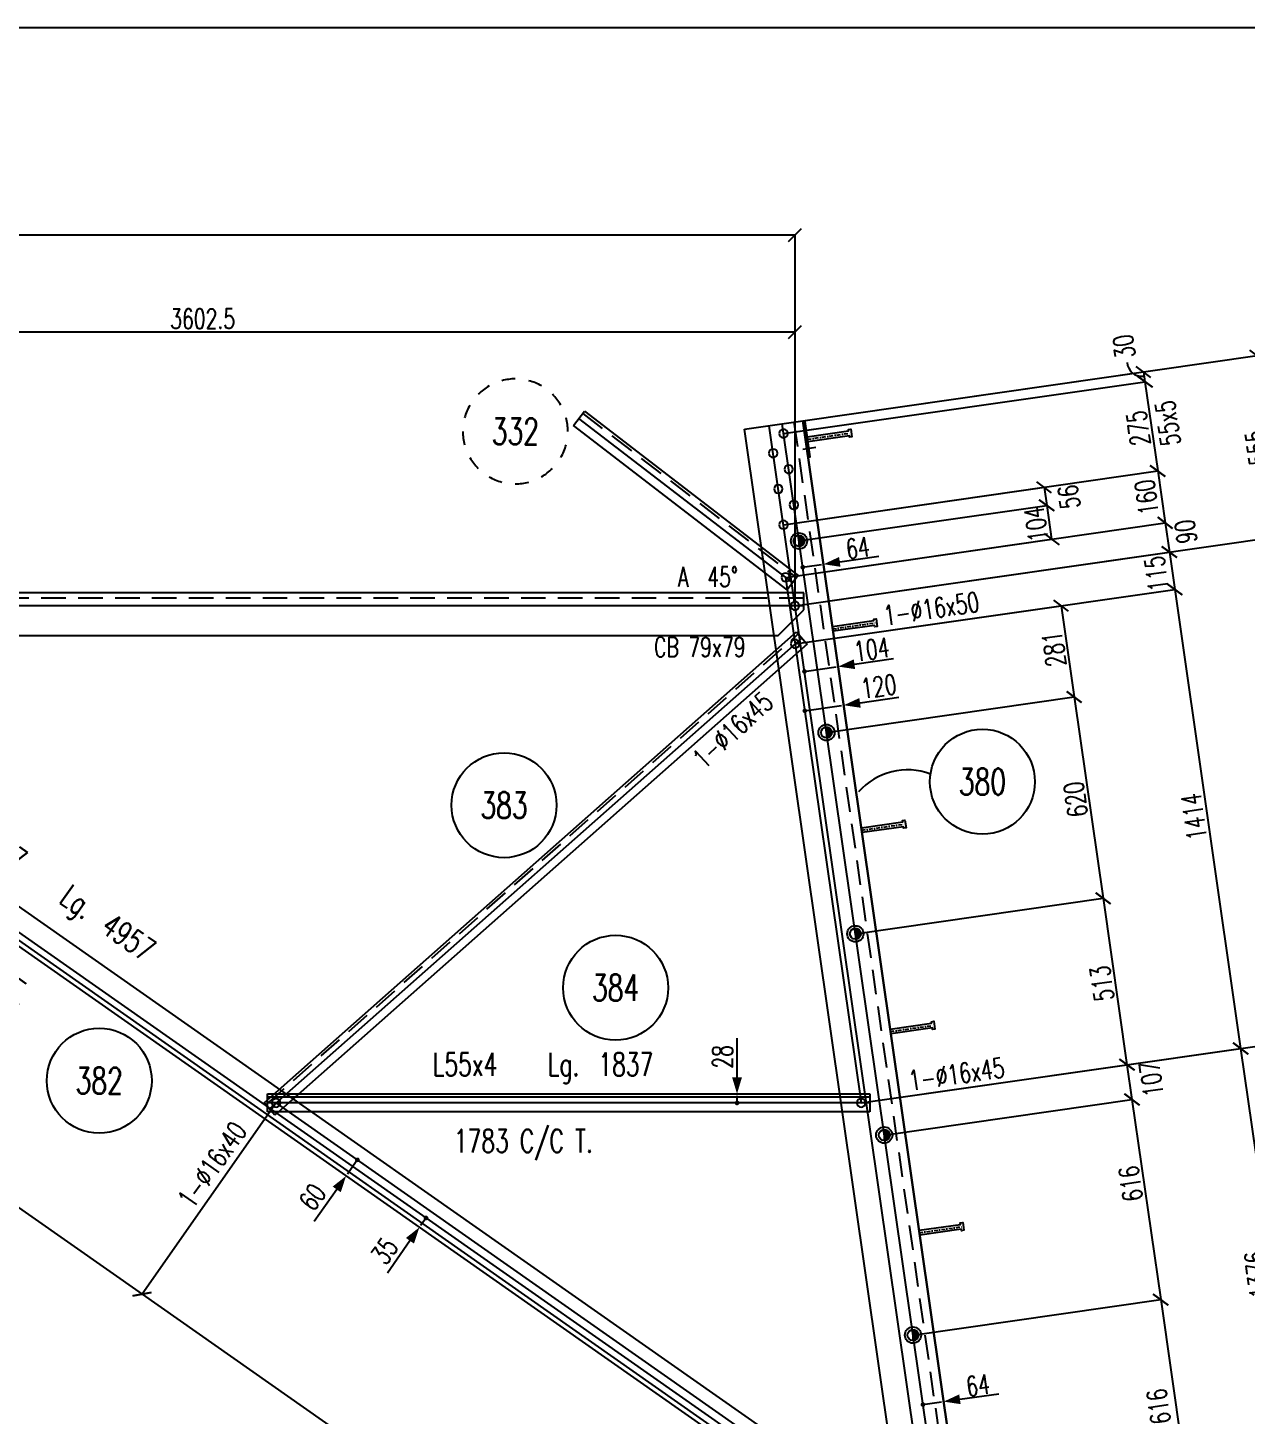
# Model space of a CAD drawing. Extents: x 142141 to 158361, y -148739 to -137259.
# Drawn here: x 149220 to 152935, y -141489 to -137259 of the extents above; entities that cross this region are included whole.
import ezdxf
from ezdxf.enums import TextEntityAlignment as Align

# ---------------------------------------------------------------- set-up
doc = ezdxf.new("R2010")
doc.units = 0
doc.header["$LTSCALE"] = 150
doc.header["$MEASUREMENT"] = 0
doc.linetypes.add('DASHDOT', pattern=[1, 0.5, -0.25, 0, -0.25])
doc.linetypes.add('DASHED', pattern=[0.75, 0.5, -0.25])
doc.layers.get('0').update_dxf_attribs({"linetype": 'CONTINUOUS'})
for name, color, linetype in [('ASSI', 6, 'CONTINUOUS'), ('BOLLINI_1', 7, 'CONTINUOUS'), ('Echelon', 3, 'CONTINUOUS'), ('FORI', 2, 'CONTINUOUS'), ('LINEA_ANG', 2, 'CONTINUOUS'), ('LS', 7, 'CONTINUOUS'), ('MZ', 6, 'DASHDOT'), ('QT_MAL', 7, 'CONTINUOUS'), ('QT_MPR', 7, 'CONTINUOUS'), ('QT_MSP', 7, 'CONTINUOUS'), ('TRAT-Y', 7, 'DASHED')]:
    doc.layers.add(name, color=color, linetype=linetype)
doc.styles.add('QUOTE', font='ROMANS8.SHX', dxfattribs={"width": 0.7})
doc.styles.add('RQL', font='ROMANS8.SHX', dxfattribs={"width": 0.7})
doc.styles.add('RS', font='ROMANS8.shx', dxfattribs={"width": 0.7})
doc.styles.get("Standard").update_dxf_attribs({"font": 'ROMANS8.SHX', "width": 0.7})
doc.dimstyles.new('FRECCE1', dxfattribs={"dimtxt": 60, "dimasz": 6.6667, "dimexe": 0, "dimexo": 0, "dimgap": 1, "dimtad": 1, "dimzin": 0, "dimdsep": 46, "dimtxsty": 'RS', "dimblk1": 'QUOTP', "dimblk2": 'QUOTF', "dimsah": 1, "dimcen": 0, "dimclrd": 2, "dimclre": 2, "dimclrt": 7, "dimadec": 0, "dimazin": 0, "dimtfac": 1, "dimtix": 1, "dimtmove": 2, "dimatfit": 3, "dimldrblk": 'QUOTP', "dimfxl": 1, "dimtolj": 1, "dimtzin": 0, "dimarcsym": 0})
doc.dimstyles.new('TRATTO', dxfattribs={"dimscale": 0, "dimtxt": 60, "dimasz": 40, "dimexe": 0, "dimexo": 0, "dimgap": 10, "dimtad": 1, "dimrnd": 0.5, "dimdsep": 46, "dimtxsty": 'RS', "dimblk1": 'OBLIQUE', "dimblk2": 'OBLIQUE', "dimsah": 1, "dimcen": 0.09, "dimclrd": 2, "dimclre": 2, "dimclrt": 7, "dimadec": 0, "dimazin": 0, "dimtfac": 1, "dimtix": 1, "dimtmove": 2, "dimatfit": 3, "dimfxl": 1, "dimtolj": 1, "dimtzin": 0, "dimarcsym": 0})

# ---------------------------------------------------------------- blocks, each defined once
blk = doc.blocks.new('P20')
at = {"color": 0}
for p, q in [((0, 0.98), (0.02, 1)), ((0, 0.94), (0.06, 1)), ((1, -0.01), (0, 0.99)), ((0, 0.89), (0.1, 0.99)), ((0, 0.85), (0.14, 0.99)), ((0, 0.8), (0.18, 0.98)), ((0, 0.76), (0.22, 0.98)), ((0, 0.71), (0.25, 0.97)), ((0, 0.67), (0.29, 0.96)), ((1, -0.05), (0, 0.95)), ((0, 0.62), (0.32, 0.95)), ((0, 0.58), (0.36, 0.93)), ((0, 0.53), (0.39, 0.92)), ((0, 0.49), (0.42, 0.91)), ((1, -0.09), (0, 0.9)), ((0, 0.44), (0.45, 0.89)), ((0, 0.4), (0.48, 0.88)), ((0.99, -0.13), (0, 0.86)), ((0, 0.35), (0.51, 0.86)), ((0, 0.31), (0.54, 0.84)), ((0, 0.26), (0.56, 0.83)), ((0.99, -0.17), (0, 0.81)), ((0, 0.22), (0.59, 0.81)), ((0, 0.17), (0.61, 0.79)), ((0.98, -0.21), (0, 0.77)), ((0, 0.13), (0.64, 0.77)), ((0, 0.08), (0.66, 0.75)), ((0, 0.04), (0.69, 0.73)), ((0.97, -0.25), (0, 0.72)), ((0, -0.01), (0.71, 0.7)), ((0.96, -0.28), (0, 0.68)), ((0, -0.05), (0.73, 0.68)), ((0, -0.1), (0.75, 0.66)), ((0.95, -0.32), (0, 0.63)), ((0, -0.14), (0.77, 0.63)), ((0, -0.19), (0.79, 0.61)), ((0.94, -0.35), (0, 0.59)), ((0, -0.23), (0.81, 0.58)), ((0, -0.28), (0.83, 0.56)), ((0.92, -0.38), (0, 0.54)), ((0, -0.32), (0.85, 0.53)), ((0.91, -0.41), (0, 0.5)), ((0, -0.36), (0.87, 0.5)), ((0, -0.41), (0.88, 0.47)), ((0.9, -0.44), (0, 0.45)), ((0, -0.45), (0.9, 0.44)), ((0.88, -0.47), (0, 0.41)), ((0, -0.5), (0.91, 0.41)), ((0, -0.54), (0.92, 0.38)), ((0.87, -0.5), (0, 0.36)), ((0, -0.59), (0.94, 0.35)), ((0.85, -0.53), (0, 0.32)), ((0, -0.63), (0.95, 0.31)), ((0, -0.68), (0.96, 0.28)), ((0.83, -0.56), (0, 0.27)), ((0, -0.72), (0.97, 0.25)), ((0.81, -0.58), (0, 0.23)), ((0, -0.77), (0.98, 0.21)), ((0.79, -0.61), (0, 0.18)), ((0, -0.81), (0.99, 0.17)), ((0.77, -0.63), (0, 0.14)), ((0, -0.86), (0.99, 0.13)), ((0.75, -0.66), (0, 0.09)), ((0, -0.9), (1, 0.09)), ((0.73, -0.68), (0, 0.05)), ((0, -0.95), (1, 0.05)), ((0.71, -0.7), (0, 0.01)), ((0, -0.99), (1, 0.01)), ((1, 0.04), (0.04, 1)), ((1, 0.09), (0.09, 1)), ((0.99, 0.14), (0.14, 0.99)), ((0.98, 0.19), (0.19, 0.98)), ((0.97, 0.25), (0.25, 0.97)), ((0.95, 0.31), (0.31, 0.95)), ((0.92, 0.38), (0.38, 0.92)), ((0.88, 0.47), (0.47, 0.88)), ((0.81, 0.59), (0.59, 0.81)), ((0.69, -0.73), (0, -0.04)), ((0.66, -0.75), (0, -0.08)), ((0.64, -0.77), (0, -0.13)), ((0.61, -0.79), (0, -0.17)), ((0.59, -0.81), (0, -0.22)), ((0.56, -0.83), (0, -0.26)), ((0.54, -0.84), (0, -0.31)), ((0.51, -0.86), (0, -0.35)), ((0.48, -0.88), (0, -0.4)), ((0.45, -0.89), (0, -0.44)), ((0.42, -0.91), (0, -0.49)), ((0.39, -0.92), (0, -0.53)), ((0.36, -0.93), (0, -0.58)), ((0.32, -0.95), (0, -0.62)), ((0.29, -0.96), (0, -0.67)), ((0.25, -0.97), (0, -0.71)), ((0.22, -0.98), (0, -0.76)), ((0.18, -0.98), (0, -0.8)), ((0.14, -0.99), (0, -0.85)), ((0.1, -0.99), (0, -0.89)), ((0.04, -1), (1, -0.04)), ((0.09, -1), (1, -0.09)), ((0.14, -0.99), (0.99, -0.14)), ((0.19, -0.98), (0.98, -0.19)), ((0.25, -0.97), (0.97, -0.25)), ((0.31, -0.95), (0.95, -0.31)), ((0.38, -0.92), (0.92, -0.38)), ((0.47, -0.88), (0.88, -0.47)), ((0.59, -0.81), (0.81, -0.59))]:
    blk.add_line(p, q, dxfattribs=at)
for radius in [1.5, 1]:
    blk.add_circle((0, 0), radius)
blk = doc.blocks.new('ASSE98')
blk.add_line((0, 0), (1, 0))
at = {"color": 7, "style": 'QUOTE', "width": 0.5, "flags": 1}
for tag, p in [('TI', (1.38308, 6.82731)), ('DI_S', (1.38308, 6.42178)), ('D_S', (1.38308, 6.02092)), ('E_S', (1.38308, 5.68065)), ('NFORI', (1.36454, 5.29792)), ('ALAR', (1.36349, 4.93246)), ('FAM', (1.3775, 4.54645)), ('ALA', (1.38308, 4.19257)), ('DISP2', (1.38308, 3.84971)), ('DISP1', (1.38308, 3.50686)), ('PINZAF', (1.38308, 3.164)), ('PINZAI', (1.38308, 2.82114)), ('TRP', (1.38308, 2.47829)), ('NP', (1.38308, 2.13543)), ('SV', (1.38308, 1.79257)), ('PESO', (1.38308, 1.44971)), ('QUA', (1.38308, 1.10686)), ('LUN', (1.38308, 0.764)), ('PROF', (1.38308, 0.42114)), ('POS', (1.38308, 0.07829))]:
    blk.add_attdef(tag, p, '', height=0.2, dxfattribs=at)
at = {"color": 7, "flags": 1}
for tag, p in [('LAV1', (3.07431, 6.82847)), ('LAV2', (3.07431, 6.49513)), ('LAV3', (3.07431, 6.1618)), ('LAV4', (3.07431, 5.82847)), ('LAV5', (3.07431, 5.49513)), ('LAV6', (3.07431, 5.1618)), ('LAV7', (3.07431, 4.82847)), ('LAV8', (3.07431, 4.49513)), ('LAV9', (3.07431, 4.1618)), ('LAV10', (3.07431, 3.82847))]:
    blk.add_attdef(tag, p, '', height=0.2, dxfattribs=at)
blk = doc.blocks.new('16')
blk.add_circle((0, 0), 1)
blk = doc.blocks.new('A$C6E393FD9')
at = {"layer": 'Echelon'}
blk.add_lwpolyline([(2.5, 0), (0, 19.8), (168.6, 41.4), (167.9, 47.2), (177.8, 48.5), (181.8, 17.1), (171.9, 15.8), (171.2, 21.6), (2.5, 0)], close=True, dxfattribs=at)
at = {"layer": 'MZ', "ltscale": 0.2}
blk.add_line((1.3, 9.9), (179.8, 32.8), dxfattribs=at)
blk = doc.blocks.new('_OBLIQUE')
at = {"color": 0, "linetype": 'ByBlock'}
blk.add_line((-0.5, -0.5), (0.5, 0.5), dxfattribs=at)
blk = doc.blocks.new('*D19')
at = {"layer": 'QT_MPR', "color": 2, "lineweight": -2, "transparency": 16777216}
for p, q in [((151559.7, -139021.5), (153047.5, -138808)), ((153047.5, -138808), (153264.6, -140321.4)), ((151761, -140537.2), (153264.6, -140321.4))]:
    blk.add_line(p, q, dxfattribs=at)
at = {"layer": 'QT_MPR', "color": 2, "lineweight": -2, "transparency": 16777216, "xscale": 40, "yscale": 40, "zscale": 40}
for p, rotation in [((153047.5, -138808), 98.1661393023543), ((153264.6, -140321.4), 278.1661393023543)]:
    blk.add_blockref('_OBLIQUE', p, dxfattribs=dict(at, rotation=rotation))
at = {"layer": 'QT_MPR', "color": 7, "transparency": 16777216, "insert": (153116.4, -139570.4), "char_height": 60, "attachment_point": 5, "rotation": 98.1661, "style": 'RS'}
blk.add_mtext('\\A1;1529', dxfattribs=at)
blk = doc.blocks.new('*D20')
at = {"layer": 'QT_MPR', "color": 2, "lineweight": -2, "transparency": 16777216}
for p, q in [((151761, -140537.2), (153264.6, -140321.4)), ((153264.6, -140321.4), (153482.5, -141839.4)), ((151994.7, -142052.9), (153482.5, -141839.4))]:
    blk.add_line(p, q, dxfattribs=at)
at = {"layer": 'QT_MPR', "color": 2, "lineweight": -2, "transparency": 16777216, "xscale": 40, "yscale": 40, "zscale": 40}
for p, rotation in [((153264.6, -140321.4), 98.1661393023543), ((153482.5, -141839.4), 278.1661393023543)]:
    blk.add_blockref('_OBLIQUE', p, dxfattribs=dict(at, rotation=rotation))
at = {"layer": 'QT_MPR', "color": 7, "transparency": 16777216, "insert": (153327.2, -141039), "char_height": 60, "attachment_point": 5, "rotation": 98.1661, "style": 'RS'}
blk.add_mtext('\\A1;1533.5', dxfattribs=at)
blk = doc.blocks.new('*D21')
at = {"layer": 'QT_MPR', "color": 2, "lineweight": -2, "transparency": 16777216}
for p, q in [((151583.8, -138457.3), (152622.2, -138308.3)), ((152622.2, -138308.3), (152626.5, -138338.2)), ((151524.7, -138496.3), (152626.5, -138338.2))]:
    blk.add_line(p, q, dxfattribs=at)
at = {"layer": 'QT_MPR', "color": 2, "lineweight": -2, "transparency": 16777216, "xscale": 40, "yscale": 40, "zscale": 40}
for p, rotation in [((152622.2, -138308.3), 98.1661393023543), ((152626.5, -138338.2), 278.1661393023543)]:
    blk.add_blockref('_OBLIQUE', p, dxfattribs=dict(at, rotation=rotation))
at = {"layer": 'QT_MPR', "color": 7, "transparency": 16777216, "insert": (152562.8, -138230.8), "char_height": 60, "attachment_point": 5, "rotation": 98.1661, "style": 'RS'}
blk.add_mtext('\\A1;30', dxfattribs=at)
blk = doc.blocks.new('*D22')
at = {"layer": 'QT_MPR', "color": 2, "lineweight": -2, "transparency": 16777216}
for p, q in [((151524.7, -138496.3), (152626.5, -138338.2)), ((152626.5, -138338.2), (152665.5, -138610.4)), ((151524.2, -138774.2), (152665.5, -138610.4))]:
    blk.add_line(p, q, dxfattribs=at)
at = {"layer": 'QT_MPR', "color": 2, "lineweight": -2, "transparency": 16777216, "xscale": 40, "yscale": 40, "zscale": 40}
for p, rotation in [((152626.5, -138338.2), 98.1661393023543), ((152665.5, -138610.4), 278.1661393023543)]:
    blk.add_blockref('_OBLIQUE', p, dxfattribs=dict(at, rotation=rotation))
at = {"layer": 'QT_MPR', "color": 7, "transparency": 16777216, "insert": (152696, -138464.4), "char_height": 60, "attachment_point": 5, "rotation": 98.1661, "style": 'RS'}
blk.add_mtext('\\A1;55x5', dxfattribs=at)
blk = doc.blocks.new('*D23')
at = {"layer": 'QT_MPR', "color": 2, "lineweight": -2, "transparency": 16777216}
for p, q in [((151524.7, -138496.3), (152626.5, -138338.2)), ((152626.5, -138338.2), (152665.5, -138610.4)), ((151524.2, -138774.2), (152665.5, -138610.4))]:
    blk.add_line(p, q, dxfattribs=at)
at = {"layer": 'QT_MPR', "color": 2, "lineweight": -2, "transparency": 16777216, "xscale": 40, "yscale": 40, "zscale": 40}
for p, rotation in [((152626.5, -138338.2), 98.1661393023543), ((152665.5, -138610.4), 278.1661393023543)]:
    blk.add_blockref('_OBLIQUE', p, dxfattribs=dict(at, rotation=rotation))
at = {"layer": 'QT_MPR', "color": 7, "transparency": 16777216, "insert": (152606.4, -138480), "char_height": 60, "attachment_point": 5, "rotation": 98.1661, "style": 'RS'}
blk.add_mtext('\\A1;275', dxfattribs=at)
blk = doc.blocks.new('*D24')
at = {"layer": 'QT_MPR', "color": 2, "lineweight": -2, "transparency": 16777216}
for p, q in [((151524.2, -138774.2), (152665.5, -138610.4)), ((152665.5, -138610.4), (152688.2, -138768.6)), ((151531.1, -138934.7), (152688.2, -138768.6))]:
    blk.add_line(p, q, dxfattribs=at)
at = {"layer": 'QT_MPR', "color": 2, "lineweight": -2, "transparency": 16777216, "xscale": 40, "yscale": 40, "zscale": 40}
for p, rotation in [((152665.5, -138610.4), 98.1661393023543), ((152688.2, -138768.6), 278.1661393023543)]:
    blk.add_blockref('_OBLIQUE', p, dxfattribs=dict(at, rotation=rotation))
at = {"layer": 'QT_MPR', "color": 7, "transparency": 16777216, "insert": (152631.5, -138690.8), "char_height": 60, "attachment_point": 5, "rotation": 98.1661, "style": 'RS'}
blk.add_mtext('\\A1;160', dxfattribs=at)
blk = doc.blocks.new('*D25')
at = {"layer": 'QT_MPR', "color": 2, "lineweight": -2, "transparency": 16777216}
for p, q in [((151531.1, -138934.7), (152688.2, -138768.6)), ((152688.2, -138768.6), (152701, -138857.7)), ((151559.7, -139021.5), (152701, -138857.7))]:
    blk.add_line(p, q, dxfattribs=at)
at = {"layer": 'QT_MPR', "color": 2, "lineweight": -2, "transparency": 16777216, "xscale": 40, "yscale": 40, "zscale": 40}
for p, rotation in [((152688.2, -138768.6), 98.1661393023543), ((152701, -138857.7), 278.1661393023543)]:
    blk.add_blockref('_OBLIQUE', p, dxfattribs=dict(at, rotation=rotation))
at = {"layer": 'QT_MPR', "color": 7, "transparency": 16777216, "insert": (152750.8, -138795.6), "char_height": 60, "attachment_point": 5, "rotation": 98.1661, "style": 'RS'}
blk.add_mtext('\\A1;90', dxfattribs=at)
blk = doc.blocks.new('*D26')
at = {"layer": 'QT_MPR', "color": 2, "lineweight": -2, "transparency": 16777216}
for p, q in [((151559.7, -139021.5), (152701, -138857.7)), ((152701, -138857.7), (152717.3, -138971.5)), ((151560.2, -139137.6), (152717.3, -138971.5))]:
    blk.add_line(p, q, dxfattribs=at)
at = {"layer": 'QT_MPR', "color": 2, "lineweight": -2, "transparency": 16777216, "xscale": 40, "yscale": 40, "zscale": 40}
for p, rotation in [((152701, -138857.7), 98.1661393023543), ((152717.3, -138971.5), 278.1661393023543)]:
    blk.add_blockref('_OBLIQUE', p, dxfattribs=dict(at, rotation=rotation))
at = {"layer": 'QT_MPR', "color": 7, "transparency": 16777216, "insert": (152661.3, -138923.4), "char_height": 60, "attachment_point": 5, "rotation": 98.1661, "style": 'RS'}
blk.add_mtext('\\A1;115', dxfattribs=at)
blk = doc.blocks.new('*D27')
at = {"layer": 'QT_MPR', "color": 2, "lineweight": -2, "transparency": 16777216}
for p, q in [((151560.2, -139137.6), (152717.3, -138971.5)), ((152717.3, -138971.5), (152918.2, -140371.1)), ((151761, -140537.2), (152918.2, -140371.1))]:
    blk.add_line(p, q, dxfattribs=at)
at = {"layer": 'QT_MPR', "color": 2, "lineweight": -2, "transparency": 16777216, "xscale": 40, "yscale": 40, "zscale": 40}
for p, rotation in [((152717.3, -138971.5), 98.1661393023543), ((152918.2, -140371.1), 278.1661393023543)]:
    blk.add_blockref('_OBLIQUE', p, dxfattribs=dict(at, rotation=rotation))
at = {"layer": 'QT_MPR', "color": 7, "transparency": 16777216, "insert": (152776.4, -139664.6), "char_height": 60, "attachment_point": 5, "rotation": 98.1661, "style": 'RS'}
blk.add_mtext('\\A1;1414', dxfattribs=at)
blk = doc.blocks.new('*D28')
at = {"layer": 'QT_MPR', "color": 2, "lineweight": -2, "transparency": 16777216}
for p, q in [((151761, -140537.2), (152918.2, -140371.1)), ((152918.2, -140371.1), (153113.6, -141733.2)), ((151926.8, -141903.5), (153113.6, -141733.2))]:
    blk.add_line(p, q, dxfattribs=at)
at = {"layer": 'QT_MPR', "color": 2, "lineweight": -2, "transparency": 16777216, "xscale": 40, "yscale": 40, "zscale": 40}
for p, rotation in [((152918.2, -140371.1), 98.1661393023543), ((153113.6, -141733.2), 278.1661393023543)]:
    blk.add_blockref('_OBLIQUE', p, dxfattribs=dict(at, rotation=rotation))
at = {"layer": 'QT_MPR', "color": 7, "transparency": 16777216, "insert": (152968.8, -141060.3), "char_height": 60, "attachment_point": 5, "rotation": 98.1661, "style": 'RS'}
blk.add_mtext('\\A1;1376', dxfattribs=at)
blk = doc.blocks.new('*D29')
at = {"layer": 'QT_MSP', "color": 2, "lineweight": -2, "transparency": 16777216}
for p, q in [((151524.2, -138774.2), (152319.1, -138660.1)), ((152319.1, -138660.1), (152327, -138715.4)), ((151571.7, -138823.8), (152327, -138715.4))]:
    blk.add_line(p, q, dxfattribs=at)
at = {"layer": 'QT_MSP', "color": 2, "lineweight": -2, "transparency": 16777216, "xscale": 40, "yscale": 40, "zscale": 40}
for p, rotation in [((152319.1, -138660.1), 98.1661393023543), ((152327, -138715.4), 278.1661393023543)]:
    blk.add_blockref('_OBLIQUE', p, dxfattribs=dict(at, rotation=rotation))
at = {"layer": 'QT_MSP', "color": 7, "transparency": 16777216, "insert": (152394.7, -138689.7), "char_height": 60, "attachment_point": 5, "rotation": 98.1661, "style": 'RS'}
blk.add_mtext('\\A1;56', dxfattribs=at)
blk = doc.blocks.new('*D30')
at = {"layer": 'QT_MSP', "color": 2, "lineweight": -2, "transparency": 16777216}
for p, q in [((151571.7, -138823.8), (152327, -138715.4)), ((152327, -138715.4), (152341.8, -138818.3)), ((151531.1, -138934.7), (152341.8, -138818.3))]:
    blk.add_line(p, q, dxfattribs=at)
at = {"layer": 'QT_MSP', "color": 2, "lineweight": -2, "transparency": 16777216, "xscale": 40, "yscale": 40, "zscale": 40}
for p, rotation in [((152327, -138715.4), 98.1661393023543), ((152341.8, -138818.3), 278.1661393023543)]:
    blk.add_blockref('_OBLIQUE', p, dxfattribs=dict(at, rotation=rotation))
at = {"layer": 'QT_MSP', "color": 7, "transparency": 16777216, "insert": (152294.8, -138772.5), "char_height": 60, "attachment_point": 5, "rotation": 98.1661, "style": 'RS'}
blk.add_mtext('\\A1;104', dxfattribs=at)
blk = doc.blocks.new('*D31')
at = {"layer": 'QT_MSP', "color": 2, "lineweight": -2, "transparency": 16777216}
for p, q in [((151560.2, -139137.6), (152370.9, -139021.3)), ((152370.9, -139021.3), (152410.8, -139299.4)), ((151655.5, -139407.8), (152410.8, -139299.4))]:
    blk.add_line(p, q, dxfattribs=at)
at = {"layer": 'QT_MSP', "color": 2, "lineweight": -2, "transparency": 16777216, "xscale": 40, "yscale": 40, "zscale": 40}
for p, rotation in [((152370.9, -139021.3), 98.1661393023543), ((152410.8, -139299.4), 278.1661393023543)]:
    blk.add_blockref('_OBLIQUE', p, dxfattribs=dict(at, rotation=rotation))
at = {"layer": 'QT_MSP', "color": 7, "transparency": 16777216, "insert": (152349.5, -139153.6), "char_height": 60, "attachment_point": 5, "rotation": 98.1661, "style": 'RS'}
blk.add_mtext('\\A1;281', dxfattribs=at)
blk = doc.blocks.new('*D32')
at = {"layer": 'QT_MSP', "color": 2, "lineweight": -2, "transparency": 16777216}
for p, q in [((151655.5, -139407.8), (152410.8, -139299.4)), ((152410.8, -139299.4), (152498.9, -139913.1)), ((151743.6, -140021.5), (152498.9, -139913.1))]:
    blk.add_line(p, q, dxfattribs=at)
at = {"layer": 'QT_MSP', "color": 2, "lineweight": -2, "transparency": 16777216, "xscale": 40, "yscale": 40, "zscale": 40}
for p, rotation in [((152410.8, -139299.4), 98.1661393023543), ((152498.9, -139913.1), 278.1661393023543)]:
    blk.add_blockref('_OBLIQUE', p, dxfattribs=dict(at, rotation=rotation))
at = {"layer": 'QT_MSP', "color": 7, "transparency": 16777216, "insert": (152415.2, -139611.9), "char_height": 60, "attachment_point": 5, "rotation": 98.1661, "style": 'RS'}
blk.add_mtext('\\A1;620', dxfattribs=at)
blk = doc.blocks.new('*D33')
at = {"layer": 'QT_MSP', "color": 2, "lineweight": -2, "transparency": 16777216}
for p, q in [((151743.6, -140021.5), (152498.9, -139913.1)), ((152498.9, -139913.1), (152571.7, -140420.8)), ((151761, -140537.2), (152571.7, -140420.8))]:
    blk.add_line(p, q, dxfattribs=at)
at = {"layer": 'QT_MSP', "color": 2, "lineweight": -2, "transparency": 16777216, "xscale": 40, "yscale": 40, "zscale": 40}
for p, rotation in [((152498.9, -139913.1), 98.1661393023543), ((152571.7, -140420.8), 278.1661393023543)]:
    blk.add_blockref('_OBLIQUE', p, dxfattribs=dict(at, rotation=rotation))
at = {"layer": 'QT_MSP', "color": 7, "transparency": 16777216, "insert": (152495.7, -140172.7), "char_height": 60, "attachment_point": 5, "rotation": 98.1661, "style": 'RS'}
blk.add_mtext('\\A1;513', dxfattribs=at)
blk = doc.blocks.new('*D34')
at = {"layer": 'QT_MSP', "color": 2, "lineweight": -2, "transparency": 16777216}
for p, q in [((151761, -140537.2), (152571.7, -140420.8)), ((152571.7, -140420.8), (152586.9, -140526.8)), ((151831.7, -140635.2), (152586.9, -140526.8))]:
    blk.add_line(p, q, dxfattribs=at)
at = {"layer": 'QT_MSP', "color": 2, "lineweight": -2, "transparency": 16777216, "xscale": 40, "yscale": 40, "zscale": 40}
for p, rotation in [((152571.7, -140420.8), 98.1661393023543), ((152586.9, -140526.8), 278.1661393023543)]:
    blk.add_blockref('_OBLIQUE', p, dxfattribs=dict(at, rotation=rotation))
at = {"layer": 'QT_MSP', "color": 7, "transparency": 16777216, "insert": (152646.2, -140464.2), "char_height": 60, "attachment_point": 5, "rotation": 98.1661, "style": 'RS'}
blk.add_mtext('\\A1;107', dxfattribs=at)
blk = doc.blocks.new('*D35')
at = {"layer": 'QT_MSP', "color": 2, "lineweight": -2, "transparency": 16777216}
for p, q in [((151831.7, -140635.2), (152586.9, -140526.8)), ((152586.9, -140526.8), (152674.4, -141136.7)), ((151919.2, -141245), (152674.4, -141136.7))]:
    blk.add_line(p, q, dxfattribs=at)
at = {"layer": 'QT_MSP', "color": 2, "lineweight": -2, "transparency": 16777216, "xscale": 40, "yscale": 40, "zscale": 40}
for p, rotation in [((152586.9, -140526.8), 98.1661393023543), ((152674.4, -141136.7), 278.1661393023543)]:
    blk.add_blockref('_OBLIQUE', p, dxfattribs=dict(at, rotation=rotation))
at = {"layer": 'QT_MSP', "color": 7, "transparency": 16777216, "insert": (152583.3, -140783.2), "char_height": 60, "attachment_point": 5, "rotation": 98.1661, "style": 'RS'}
blk.add_mtext('\\A1;616', dxfattribs=at)
blk = doc.blocks.new('*D53')
at = {"layer": 'LS', "color": 2, "lineweight": -2, "transparency": 16777216}
for p, q in [((151583.8, -138457.3), (152968.6, -138258.6)), ((153047.5, -138808), (152968.6, -138258.6)), ((151559.7, -139021.5), (153047.5, -138808))]:
    blk.add_line(p, q, dxfattribs=at)
at = {"layer": 'LS', "color": 2, "lineweight": -2, "transparency": 16777216, "xscale": 40, "yscale": 40, "zscale": 40}
for p, rotation in [((152968.6, -138258.6), 98.1661393023543), ((153047.5, -138808), 278.1661393023543)]:
    blk.add_blockref('_OBLIQUE', p, dxfattribs=dict(at, rotation=rotation))
at = {"layer": 'LS', "color": 7, "transparency": 16777216, "insert": (152968.4, -138539), "char_height": 60, "attachment_point": 5, "rotation": 98.1661, "style": 'RS'}
blk.add_mtext('\\A1;555', dxfattribs=at)
blk = doc.blocks.new('QUOTP')
at = {"layer": 'ASSI', "color": 2, "const_width": 1.07}
blk.add_lwpolyline([(-0.53, 0, 1), (0.53, 0, 1)], format="xyb", close=True, dxfattribs=at)
blk = doc.blocks.new('QUOTF')
at = {"layer": 'LS', "color": 2}
blk.add_line((7.5, 0), (25.5, 0), dxfattribs=at)
blk.add_solid([(7.5, 2.25), (0, 0), (7.5, -2.25)], dxfattribs=at)
blk = doc.blocks.new('*D133')
at = {"layer": 'QT_MAL', "color": 2, "lineweight": -2, "transparency": 16777216}
blk.add_line((151596.1, -139340.7), (151701.7, -139325.5), dxfattribs=at)
at = {"layer": 'QT_MAL', "color": 2, "lineweight": -2, "transparency": 16777216, "xscale": 6.6667, "yscale": 6.6667, "zscale": 6.6667}
for name, p, rotation in [('QUOTF', (151708.3, -139324.6), 8.166139302354292), ('QUOTP', (151589.5, -139341.6), 188.1661393023543)]:
    blk.add_blockref(name, p, dxfattribs=dict(at, rotation=rotation))
at = {"layer": 'QT_MAL', "color": 7, "transparency": 16777216, "insert": (151814.7, -139267.4), "char_height": 60, "attachment_point": 5, "rotation": 8.1661, "style": 'RS'}
blk.add_mtext('\\A1;120', dxfattribs=at)
blk = doc.blocks.new('*D134')
at = {"layer": 'QT_MAL', "color": 2, "lineweight": -2, "transparency": 16777216}
for p, q in [((151588.4, -139221.5), (151588.4, -139221.5)), ((151595, -139220.5), (151684.7, -139207.7)), ((151691.3, -139206.7), (151691.3, -139206.7))]:
    blk.add_line(p, q, dxfattribs=at)
at = {"layer": 'QT_MAL', "color": 2, "lineweight": -2, "transparency": 16777216, "xscale": 6.6667, "yscale": 6.6667, "zscale": 6.6667}
for name, p, rotation in [('QUOTF', (151691.3, -139206.7), 8.166139302354292), ('QUOTP', (151588.4, -139221.5), 188.1661393023543)]:
    blk.add_blockref(name, p, dxfattribs=dict(at, rotation=rotation))
at = {"layer": 'QT_MAL', "color": 7, "transparency": 16777216, "insert": (151793.4, -139154.3), "char_height": 60, "attachment_point": 5, "rotation": 8.1661, "style": 'RS'}
blk.add_mtext('\\A1;104', dxfattribs=at)
blk = doc.blocks.new('*D135')
at = {"layer": 'QT_MAL', "color": 2, "lineweight": -2, "transparency": 16777216}
for p, q in [((151589.8, -138902.8), (151640, -138895.6)), ((151646.6, -138894.7), (151646.6, -138894.7))]:
    blk.add_line(p, q, dxfattribs=at)
at = {"layer": 'QT_MAL', "color": 2, "lineweight": -2, "transparency": 16777216, "xscale": 6.6667, "yscale": 6.6667, "zscale": 6.6667}
for name, p, rotation in [('QUOTF', (151646.6, -138894.7), 8.166139302354292), ('QUOTP', (151583.2, -138903.8), 188.1661393023543)]:
    blk.add_blockref(name, p, dxfattribs=dict(at, rotation=rotation))
at = {"layer": 'QT_MAL', "color": 7, "transparency": 16777216, "insert": (151750.8, -138844.8), "char_height": 60, "attachment_point": 5, "rotation": 8.1661, "style": 'RS'}
blk.add_mtext('\\A1;64', dxfattribs=at)
blk = doc.blocks.new('*D138')
at = {"layer": 'QT_MAL', "color": 2, "lineweight": -2, "transparency": 16777216}
for p, q in [((151949.6, -141456.9), (151949.6, -141456.9)), ((151956.2, -141455.9), (152006.3, -141448.7)), ((152012.9, -141447.8), (152012.9, -141447.8))]:
    blk.add_line(p, q, dxfattribs=at)
at = {"layer": 'QT_MAL', "color": 2, "lineweight": -2, "transparency": 16777216, "xscale": 6.6667, "yscale": 6.6667, "zscale": 6.6667}
for name, p, rotation in [('QUOTF', (152012.9, -141447.8), 8.166139302354292), ('QUOTP', (151949.6, -141456.9), 188.1661393023543)]:
    blk.add_blockref(name, p, dxfattribs=dict(at, rotation=rotation))
at = {"layer": 'QT_MAL', "color": 7, "transparency": 16777216, "insert": (152117.2, -141397.9), "char_height": 60, "attachment_point": 5, "rotation": 8.1661, "style": 'RS'}
blk.add_mtext('\\A1;64', dxfattribs=at)
blk = doc.blocks.new('*D149')
at = {"layer": 'QT_MAL', "color": 2, "lineweight": -2, "transparency": 16777216}
blk.add_line((151382.8, -140530.5), (151382.8, -140515.8), dxfattribs=at)
at = {"layer": 'QT_MAL', "color": 2, "lineweight": -2, "transparency": 16777216, "xscale": 6.6667, "yscale": 6.6667, "zscale": 6.6667}
for name, p, rotation in [('QUOTF', (151382.8, -140509.2), 90), ('QUOTP', (151382.8, -140537.2), 270)]:
    blk.add_blockref(name, p, dxfattribs=dict(at, rotation=rotation))
at = {"layer": 'QT_MAL', "color": 7, "transparency": 16777216, "insert": (151338.5, -140396.5), "char_height": 60, "attachment_point": 5, "rotation": 90, "style": 'RS'}
blk.add_mtext('\\A1;28', dxfattribs=at)
blk = doc.blocks.new('*D150')
at = {"layer": 'QT_MAL', "color": 2, "lineweight": -2, "transparency": 16777216}
blk.add_line((150221.6, -140716.2), (150194.8, -140754.4), dxfattribs=at)
at = {"layer": 'QT_MAL', "color": 2, "lineweight": -2, "transparency": 16777216, "xscale": 6.6667, "yscale": 6.6667, "zscale": 6.6667}
for name, p, rotation in [('QUOTP', (150225.4, -140710.7), 54.9662400692742), ('QUOTF', (150191, -140759.8), 234.9662400692742)]:
    blk.add_blockref(name, p, dxfattribs=dict(at, rotation=rotation))
at = {"layer": 'QT_MAL', "color": 7, "transparency": 16777216, "insert": (150088.5, -140824.2), "char_height": 60, "attachment_point": 5, "rotation": 54.9662, "style": 'RS'}
blk.add_mtext('\\A1;60', dxfattribs=at)
blk = doc.blocks.new('*D151')
at = {"layer": 'QT_MAL', "color": 2, "lineweight": -2, "transparency": 16777216}
blk.add_line((150430.7, -140893.3), (150418.2, -140911), dxfattribs=at)
at = {"layer": 'QT_MAL', "color": 2, "lineweight": -2, "transparency": 16777216, "xscale": 6.6667, "yscale": 6.6667, "zscale": 6.6667}
for name, p, rotation in [('QUOTF', (150414.4, -140916.5), 234.9662400692742), ('QUOTP', (150434.5, -140887.8), 54.9662400692742)]:
    blk.add_blockref(name, p, dxfattribs=dict(at, rotation=rotation))
at = {"layer": 'QT_MAL', "color": 7, "transparency": 16777216, "insert": (150307.8, -140988.6), "char_height": 60, "attachment_point": 5, "rotation": 54.9662, "style": 'RS'}
blk.add_mtext('\\A1;35', dxfattribs=at)
blk = doc.blocks.new('xxx')
blk.add_circle((0, 0), 8)
at = {"color": 3, "style": 'RQL', "width": 0.7}
blk.add_attdef('POS', text='', height=4, dxfattribs=at).set_placement((0, 0), align=Align.MIDDLE)
at = {"style": 'RQL', "width": 0.7, "flags": 1}
for tag, p in [('POS1', (-0.39, -5.42)), ('TIPO', (-0.39, -8.66))]:
    blk.add_attdef(tag, p, '', height=2, dxfattribs=at)
blk = doc.blocks.new('*D92')
at = {"layer": 'LS', "color": 2, "lineweight": -2, "transparency": 16777216}
for p, q in [((143985.2, -139021.5), (143985.2, -137890.8)), ((143985.2, -137890.8), (151559.7, -137890.8)), ((151559.7, -139021.5), (151559.7, -137890.8))]:
    blk.add_line(p, q, dxfattribs=at)
at = {"layer": 'LS', "color": 2, "lineweight": -2, "transparency": 16777216, "xscale": 40, "yscale": 40, "zscale": 40, "rotation": 180}
blk.add_blockref('_OBLIQUE', (143985.2, -137890.8), dxfattribs=at)
at = {"layer": 'LS', "color": 2, "lineweight": -2, "transparency": 16777216, "xscale": 40, "yscale": 40, "zscale": 40}
blk.add_blockref('_OBLIQUE', (151559.7, -137890.8), dxfattribs=at)
at = {"layer": 'LS', "color": 7, "transparency": 16777216, "insert": (147772.4, -137850.8), "char_height": 60, "attachment_point": 5, "style": 'RS'}
blk.add_mtext('\\A1;7575', dxfattribs=at)
blk = doc.blocks.new('bull')
at = {"style": 'RS', "width": 0.7, "flags": 1}
for tag, p in [('NN', (-12.25, 0)), ('DIAMETRO', (0, -4.86)), ('SERRAGGIO', (0, -9.71)), ('LUNGHEZZA', (0, -14.57)), ('NB', (0, -19.43)), ('TIPO', (0, -24.12)), ('EL', (-0.14, -29))]:
    blk.add_attdef(tag, p, '', height=3, dxfattribs=at)
at = {"style": 'RS', "width": 0.7}
blk.add_attdef('BULLONE', (0, 0), '', height=3, dxfattribs=at)
blk = doc.blocks.new('*D160')
at = {"layer": 'QT_MPR', "color": 2, "lineweight": -2, "transparency": 16777216}
for p, q in [((147957.4, -139021.5), (147957.4, -138186.3)), ((147957.4, -138186.3), (151559.7, -138186.3)), ((151559.7, -139021.5), (151559.7, -138186.3))]:
    blk.add_line(p, q, dxfattribs=at)
at = {"layer": 'QT_MPR', "color": 2, "lineweight": -2, "transparency": 16777216, "xscale": 40, "yscale": 40, "zscale": 40, "rotation": 180}
blk.add_blockref('_OBLIQUE', (147957.4, -138186.3), dxfattribs=at)
at = {"layer": 'QT_MPR', "color": 2, "lineweight": -2, "transparency": 16777216, "xscale": 40, "yscale": 40, "zscale": 40}
blk.add_blockref('_OBLIQUE', (151559.7, -138186.3), dxfattribs=at)
at = {"layer": 'QT_MPR', "color": 7, "transparency": 16777216, "insert": (149753.6, -138146.3), "char_height": 60, "attachment_point": 5, "style": 'RS'}
blk.add_mtext('\\A1;3602.5', dxfattribs=at)
blk = doc.blocks.new('zzz')
at = {"linetype": 'Continuous'}
for start, end in [(120, 135), (90, 105), (60, 75), (30, 45), (150, 165), (180, 195), (0, 15), (330, 345), (210, 225), (300, 315), (240, 255), (270, 285)]:
    blk.add_arc((0, 0), 8, start, end, dxfattribs=at)
at = {"color": 3, "style": 'RQL', "width": 0.7}
blk.add_attdef('POS1', text='', height=4, dxfattribs=at).set_placement((0, 0), align=Align.MIDDLE)
at = {"style": 'RQL', "width": 0.7, "flags": 1}
blk.add_attdef('TIPO', (0, -8), '', height=3, dxfattribs=at)
blk = doc.blocks.new('*D177')
at = {"layer": 'QT_MPR', "color": 2, "lineweight": -2, "transparency": 16777216}
for p, q in [((147991.7, -139175.2), (147597.2, -139737.8)), ((147597.2, -139737.8), (149569.1, -141120.2)), ((149977.9, -140537.2), (149569.1, -141120.2))]:
    blk.add_line(p, q, dxfattribs=at)
at = {"layer": 'QT_MPR', "color": 2, "lineweight": -2, "transparency": 16777216, "xscale": 40, "yscale": 40, "zscale": 40}
for p, rotation in [((147597.2, -139737.8), 144.9662400692755), ((149569.1, -141120.2), 324.9662400692754)]:
    blk.add_blockref('_OBLIQUE', p, dxfattribs=dict(at, rotation=rotation))
at = {"layer": 'QT_MPR', "color": 7, "transparency": 16777216, "insert": (148606.1, -140396.2), "char_height": 60, "attachment_point": 5, "rotation": 324.9662, "style": 'RS'}
blk.add_mtext('\\A1;2408.5', dxfattribs=at)
blk = doc.blocks.new('*D178')
at = {"layer": 'QT_MPR', "color": 2, "lineweight": -2, "transparency": 16777216}
for p, q in [((149977.9, -140537.2), (149569.1, -141120.2)), ((149569.1, -141120.2), (151518, -142486.6)), ((151926.8, -141903.5), (151518, -142486.6))]:
    blk.add_line(p, q, dxfattribs=at)
at = {"layer": 'QT_MPR', "color": 2, "lineweight": -2, "transparency": 16777216, "xscale": 40, "yscale": 40, "zscale": 40}
for p, rotation in [((149569.1, -141120.2), 144.9662400692755), ((151518, -142486.6), 324.9662400692754)]:
    blk.add_blockref('_OBLIQUE', p, dxfattribs=dict(at, rotation=rotation))
at = {"layer": 'QT_MPR', "color": 7, "transparency": 16777216, "insert": (150566.5, -141770.6), "char_height": 60, "attachment_point": 5, "rotation": 324.9662, "style": 'RS'}
blk.add_mtext('\\A1;2380', dxfattribs=at)
blk = doc.blocks.new('*D205')
at = {"layer": 'LS', "color": 2, "lineweight": -2, "transparency": 16777216}
for p, q in [((151919.2, -141245), (152674.4, -141136.7)), ((152674.4, -141136.7), (152762, -141746.8)), ((152006.7, -141855.1), (152762, -141746.8))]:
    blk.add_line(p, q, dxfattribs=at)
at = {"layer": 'LS', "color": 2, "lineweight": -2, "transparency": 16777216, "xscale": 40, "yscale": 40, "zscale": 40}
for p, rotation in [((152674.4, -141136.7), 98.1661393023531), ((152762, -141746.8), 278.1661393023531)]:
    blk.add_blockref('_OBLIQUE', p, dxfattribs=dict(at, rotation=rotation))
at = {"layer": 'LS', "color": 7, "transparency": 16777216, "insert": (152668.3, -141463), "char_height": 60, "attachment_point": 5, "rotation": 98.1661, "style": 'RS'}
blk.add_mtext('\\A1;616', dxfattribs=at)

msp = doc.modelspace()

# ---------------------------------------------------------------- linework, layer by layer
at = {"layer": 'LINEA_ANG'}
for p, q in [((150884.319, -138471.498), (150917.842, -138427.895)), ((150917.842, -138427.895), (151569.513, -138928.903)), ((151405.626, -138482.89), (151583.801, -138457.322)), ((151583.801, -138457.322), (152452.399, -144510.318)), ((151535.99, -138972.506), (150884.319, -138471.498)), ((152274.225, -144535.886), (151405.626, -138482.89)), ((151569.513, -138928.903), (151535.99, -138972.506)), ((151586.691, -138981.481), (143957.691, -138981.481)), ((151586.691, -139033.481), (151586.691, -138981.481)), ((151508.691, -139111.481), (151586.691, -139033.481)), ((152024.783, -141923.369), (147965.922, -139077.758)), ((144036.691, -139111.481), (151508.691, -139111.481)), ((149940.697, -140536.684), (151563.849, -139100.973)), ((151596.976, -139138.425), (149973.823, -140574.135)), ((151563.849, -139100.973), (151596.976, -139138.425)), ((147908.516, -139159.64), (151967.377, -142005.25)), ((149950.884, -140564.167), (149950.884, -140509.167)), ((149950.884, -140509.167), (151787.884, -140509.167)), ((151787.884, -140509.167), (151787.884, -140564.167)), ((149973.823, -140574.135), (149940.697, -140536.684)), ((151787.884, -140564.167), (149950.884, -140564.167))]:
    msp.add_line(p, q, dxfattribs=at)
at = {"layer": 'LINEA_ANG', "color": 2}
for p, q in [((147917.127, -139147.357), (151975.988, -141992.968)), ((149950.884, -140518.167), (151787.884, -140518.167))]:
    msp.add_line(p, q, dxfattribs=at)
at = {"layer": 'LS', "color": 6}
for p, q in [((152463.662, -145320.968), (151480.937, -138472.664)), ((152503.256, -145315.286), (151520.531, -138466.982)), ((151575.774, -138488.967), (151615.221, -138483.306)), ((151583.587, -138543.409), (151623.034, -138537.749)), ((151531.07, -138934.666), (151761.027, -140537.167)), ((147772.422, -139021.481), (151965.359, -141961.09)), ((151926.79, -141903.518), (149977.884, -140537.167))]:
    msp.add_line(p, q, dxfattribs=at)
at = {"layer": 'LS', "color": 8}
msp.add_lwpolyline([(142140.931, -137258.972), (142140.931, -148738.972), (154860.931, -148738.972), (154860.931, -147138.972), (158360.931, -147138.972), (158360.931, -137258.972), (142140.931, -137258.972)], close=True, dxfattribs=at)
at = {"layer": 'LS', "color": 2}
msp.add_lwpolyline([(151584.253, -138460.474), (151599.736, -138568.368), (151605.675, -138567.516), (151590.192, -138459.621)], close=True, dxfattribs=at)
at = {"layer": 'LS', "color": 6}
for centre, radius, start, end in [((152617.579, -138275.935), 45.897, 184.716706, 273.996306), ((151902.334, -139721.337), 199.789, 69.376276, 138.266736)]:
    msp.add_arc(centre, radius, start, end, dxfattribs=at)
at = {"layer": 'TRAT-Y'}
for p, q in [((150912.356, -138435.03), (151564.027, -138936.038)), ((151556.084, -138461.3), (152424.683, -144514.296)), ((149946.328, -140543.051), (151569.481, -139107.34))]:
    msp.add_line(p, q, dxfattribs=at)
at = {"layer": 'TRAT-Y', "color": 2}
msp.add_line((151586.691, -138998.481), (143957.691, -138998.481), dxfattribs=at)

# ---------------------------------------------------------------- block references
at = {"layer": 'ASSI'}
for p, xscale, rotation in [((151552.475, -138951.123), 822, 142.446744031078), ((152452.399, -144510.318), 6114.999999999999, 98.16613930235411), ((151580.413, -139119.699), 2167, 221.4933971052691)]:
    msp.add_blockref('ASSE98', p, dxfattribs=dict(at, xscale=xscale, rotation=rotation))
ref = msp.add_blockref('ASSE98', (151586.691, -139021.481), dxfattribs=dict(at, xscale=7629.000000000001, zscale=7629.000000000001, rotation=180))
ref.add_attrib('LAV3', 'CB 79x79', (151129.688, -139176.954), dxfattribs={"layer": '0', "color": 7, "height": 60, "width": 0.7})
ref.add_attrib('LAV4', 'A  45%%d', (151202.168, -138963.106), dxfattribs={"layer": '0', "color": 254, "height": 60, "width": 0.7})
ref = msp.add_blockref('ASSE98', (147928.608, -139130.981), dxfattribs=dict(at, xscale=4957, rotation=324.9662400692754))
ref.add_attrib('PROF', 'L100x7', (148988.08, -139696.676), dxfattribs={"layer": '0', "color": 2, "height": 70, "rotation": 324.96624, "style": 'QUOTE', "width": 0.7})
ref.add_attrib('LUN', '4957', (149438.919, -140012.753), dxfattribs={"layer": '0', "color": 2, "height": 70, "rotation": 324.96624, "style": 'QUOTE', "width": 0.7})
ref.add_attrib('PESO', '4903 C/C T.E.', (148798.64, -139966.885), dxfattribs={"layer": '0', "color": 2, "height": 70, "rotation": 324.96624, "style": 'QUOTE', "width": 0.7})
ref.add_attrib('SV', 'Lg.', (149312.712, -139924.272), dxfattribs={"layer": '0', "color": 2, "height": 70, "rotation": 324.96624, "style": 'QUOTE', "width": 0.7})
ref = msp.add_blockref('ASSE98', (151787.884, -140537.167), dxfattribs=dict(at, xscale=1837, rotation=180))
ref.add_attrib('PROF', 'L55x4', (150454.972, -140454.554), dxfattribs={"layer": '0', "color": 2, "height": 70, "style": 'QUOTE', "width": 0.7})
ref.add_attrib('LUN', '1837', (150959.839, -140454.554), dxfattribs={"layer": '0', "color": 2, "height": 70, "style": 'QUOTE', "width": 0.7})
ref.add_attrib('PESO', '1783 C/C T.', (150519.179, -140687.944), dxfattribs={"layer": '0', "color": 2, "height": 70, "style": 'QUOTE', "width": 0.7})
ref.add_attrib('SV', 'Lg.', (150805.706, -140454.554), dxfattribs={"layer": '0', "color": 2, "height": 70, "style": 'QUOTE', "width": 0.7})
at = {"layer": 'BOLLINI_1', "xscale": 20, "yscale": 20, "zscale": 20}
for p, values in [((152130.972, -139557.839), {'POS': '380'}), ((150672.485, -139629.424), {'POS': '383'}), ((151012.575, -140186.045), {'POS': '384'}), ((149438.367, -140469.372), {'POS': '382'})]:
    msp.add_blockref('xxx', p, dxfattribs=at).add_auto_attribs(values)
at = {"layer": 'FORI', "xscale": -13, "yscale": 13, "zscale": 13}
for p, rotation in [((151524.738, -138496.291), 16.33227860469719), ((151492.956, -138556.415), 16.33227860469719), ((151540.363, -138605.175), 16.33227860469719), ((151508.581, -138665.299), 16.33227860469719), ((151555.987, -138714.06), 16.33227860469719), ((151524.205, -138774.184), 16.33227860469719), ((151531.07, -138934.666), 359.621525898), ((151560.189, -139137.587), 0.05971955400005059), ((149977.884, -140537.167), 0.1004743980000189)]:
    msp.add_blockref('16', p, dxfattribs=dict(at, rotation=rotation))
at = {"layer": 'FORI'}
for name, p, xscale, yscale, zscale in [('P20', (151571.729, -138823.766), 16.5, 16.5, 16.5), ('16', (151559.691, -139021.481), -13, 13, 13), ('P20', (151655.535, -139407.784), 16.5, 16.5, 16.5), ('P20', (151743.603, -140021.497), 16.5, 16.5, 16.5), ('16', (151761.027, -140537.167), -13, 13, 13), ('P20', (151831.67, -140635.211), 16.5, 16.5, 16.5), ('P20', (151919.181, -141245.05), 16.5, 16.5, 16.5)]:
    msp.add_blockref(name, p, dxfattribs=dict(at, xscale=xscale, yscale=yscale, zscale=zscale))
at = {"layer": 'LS', "color": 6, "xscale": 19.99999994994134, "yscale": 19.99999994994134, "zscale": 19.99999994994134}
msp.add_blockref('zzz', (150706.888, -138489.571), dxfattribs=at).add_auto_attribs({'POS1': '332'})
at = {"layer": 'LS', "xscale": 0.7500000000000001, "yscale": 0.7500000000000001, "zscale": 0.7500000000000001, "rotation": 0.8689299996759822}
for p in [(151597.094, -138521.022), (151674.013, -139099.289), (151762.08, -139713.002), (151850.148, -140326.716), (151938.215, -140940.429)]:
    msp.add_blockref('A$C6E393FD9', p, dxfattribs=at)
at = {"layer": 'LS', "color": 7, "xscale": 20, "yscale": 20, "zscale": 20}
for p, rotation, values in [((151834.667, -139082.03), 8.685022027707802, {'BULLONE': '1-%%c16x50                '}), ((151282.178, -139521.832), 42.6066312258129, {'BULLONE': '1-%%c16x45                '}), ((151911.046, -140499.75), 8.166139302352159, {'BULLONE': '1-%%c16x45                '}), ((149723.298, -140863.15), 54.96624006927507, {'BULLONE': '1-%%c16x40                '})]:
    msp.add_blockref('bull', p, dxfattribs=dict(at, rotation=rotation)).add_auto_attribs(values)

# ---------------------------------------------------------------- dimensions: what is measured, and where the dimension line sits
at = {"layer": 'LS'}
dim = msp.add_linear_dim(base=(151559.691, -137890.766), p1=(143985.152, -139021.481), p2=(151559.691, -139021.481), text='7575', dimstyle='TRATTO', override={"dimscale": 1}, dxfattribs=at)
dim.commit()
dim.dimension.update_dxf_attribs({"geometry": '*D92', "text_midpoint": (147772.422, -137850.766)})
dim = msp.add_linear_dim(base=(152968.615, -138258.603), p1=(151559.691, -139021.481), p2=(151583.801, -138457.322), angle=98.166139, text='555', dimstyle='TRATTO', override={"dimscale": 1}, dxfattribs=at)
dim.commit()
dim.dimension.update_dxf_attribs({"geometry": '*D53', "text_midpoint": (152968.439, -138538.977)})
dim = msp.add_linear_dim(base=(152761.992, -141746.76), p1=(151919.181, -141245.05), p2=(152006.728, -141855.14), angle=278.166139, text='616', dimstyle='TRATTO', override={"dimscale": 1}, dxfattribs=at)
dim.commit()
dim.dimension.update_dxf_attribs({"geometry": '*D205', "text_midpoint": (152668.31, -141463.02), "dimtype": 160})
at = {"layer": 'QT_MAL'}
for base, p1, p2, angle, text, picture, middle in [((151646.559, -138894.669), (151583.208, -138903.76), (151646.559, -138894.669), 8.166139, '64', '*D135', (151750.797, -138844.773)), ((151691.338, -139206.716), (151588.392, -139221.488), (151691.338, -139206.716), 8.166139, '104', '*D134', (151793.419, -139154.277)), ((151708.25, -139324.574), (151589.467, -139341.619), (151708.25, -139324.574), 8.166139, '120', '*D133', (151814.695, -139267.363)), ((151382.753, -140509.167), (151382.753, -140537.167), (151382.753, -140509.167), 90, '28', '*D149', (151338.463, -140396.456)), ((150190.96, -140759.829), (150225.403, -140710.7), (150190.96, -140759.829), 54.96624, '60', '*D150', (150088.454, -140824.22)), ((150414.41, -140916.487), (150434.502, -140887.828), (150414.41, -140916.487), 54.96624, '35', '*D151', (150307.774, -140988.594)), ((152012.927, -141447.771), (151949.576, -141456.861), (152012.927, -141447.771), 8.166139, '64', '*D138', (152117.165, -141397.875))]:
    dim = msp.add_linear_dim(base=base, p1=p1, p2=p2, angle=angle, text=text, dimstyle='FRECCE1', dxfattribs=at)
    dim.commit()
    dim.dimension.update_dxf_attribs({"geometry": picture, "text_midpoint": middle, "dimtype": 160})
at = {"layer": 'QT_MPR'}
dim = msp.add_linear_dim(base=(151559.691, -138186.255), p1=(147957.422, -139021.481), p2=(151559.691, -139021.481), dimstyle='TRATTO', override={"dimscale": 1}, dxfattribs=at)
dim.commit()
dim.dimension.update_dxf_attribs({"geometry": '*D160', "text_midpoint": (149753.557, -138146.255), "dimtype": 160})
for base, p1, p2, angle, text, picture, middle in [((152626.452, -138338.196), (151583.801, -138457.322), (151524.738, -138496.291), 98.166139, '30', '*D21', (152562.816, -138230.84)), ((152665.514, -138610.407), (151524.738, -138496.291), (151524.205, -138774.184), 98.166139, '55x5', '*D22', (152695.971, -138464.358)), ((152665.514, -138610.407), (151524.738, -138496.291), (151524.205, -138774.184), 98.166139, '275', '*D23', (152606.388, -138479.983)), ((152688.217, -138768.617), (151524.205, -138774.184), (151531.07, -138934.666), 98.166139, '160', '*D24', (152631.51, -138690.777)), ((152701, -138857.704), (151531.07, -138934.666), (151559.691, -139021.481), 98.166139, '90', '*D25', (152750.814, -138795.59)), ((153264.625, -140321.403), (151559.691, -139021.481), (151761.027, -140537.167), 98.166139, '1529', '*D19', (153116.444, -139570.377)), ((149569.117, -141120.215), (147991.657, -139175.184), (149977.884, -140537.167), 324.96624, '2408.5', '*D177', (148606.142, -140396.236)), ((153482.451, -141839.362), (151761.027, -140537.167), (151994.69, -142052.854), 98.166139, '1533.5', '*D20', (153327.188, -141038.989)), ((151518.023, -142486.566), (149977.884, -140537.167), (151926.79, -141903.518), 324.96624, '2380', '*D178', (150566.532, -141770.638))]:
    dim = msp.add_linear_dim(base=base, p1=p1, p2=p2, angle=angle, text=text, dimstyle='TRATTO', override={"dimscale": 1}, dxfattribs=at)
    dim.commit()
    dim.dimension.update_dxf_attribs({"geometry": picture, "text_midpoint": middle, "dimtype": 160})
for base, p1, p2, picture, middle in [((152717.336, -138971.538), (151559.691, -139021.481), (151560.189, -139137.587), '*D26', (152661.344, -138923.358)), ((152918.174, -140371.118), (151560.189, -139137.587), (151761.027, -140537.167), '*D27', (152776.385, -139664.637)), ((153113.632, -141733.207), (151761.027, -140537.167), (151926.79, -141903.518), '*D28', (152968.814, -141060.274))]:
    dim = msp.add_linear_dim(base=base, p1=p1, p2=p2, angle=98.166139, dimstyle='TRATTO', override={"dimscale": 1}, dxfattribs=at)
    dim.commit()
    dim.dimension.update_dxf_attribs({"geometry": picture, "text_midpoint": middle, "dimtype": 160})
at = {"layer": 'QT_MSP'}
for base, p1, p2, text, picture, middle in [((152326.993, -138715.387), (151524.205, -138774.184), (151571.729, -138823.766), '56', '*D29', (152394.74, -138689.677)), ((152341.765, -138818.332), (151571.729, -138823.766), (151531.07, -138934.666), '104', '*D30', (152294.785, -138772.541)), ((152498.866, -139913.118), (151655.535, -139407.784), (151743.603, -140021.497), '620', '*D32', (152415.238, -139611.943)), ((152571.723, -140420.833), (151743.603, -140021.497), (151761.027, -140537.167), '513', '*D33', (152495.7, -140172.657)), ((152586.933, -140526.831), (151761.027, -140537.167), (151831.67, -140635.211), '107', '*D34', (152646.189, -140464.238))]:
    dim = msp.add_linear_dim(base=base, p1=p1, p2=p2, angle=98.166139, text=text, dimstyle='TRATTO', override={"dimscale": 1}, dxfattribs=at)
    dim.commit()
    dim.dimension.update_dxf_attribs({"geometry": picture, "text_midpoint": middle, "dimtype": 160})
for base, p1, p2, picture, middle in [((152410.799, -139299.404), (151560.189, -139137.587), (151655.535, -139407.784), '*D31', (152349.472, -139153.637)), ((152674.445, -141136.67), (151831.67, -140635.211), (151919.181, -141245.05), '*D35', (152583.318, -140783.238))]:
    dim = msp.add_linear_dim(base=base, p1=p1, p2=p2, angle=98.166139, dimstyle='TRATTO', override={"dimscale": 1}, dxfattribs=at)
    dim.commit()
    dim.dimension.update_dxf_attribs({"geometry": picture, "text_midpoint": middle, "dimtype": 160})

doc.saveas('drawing.dxf')
